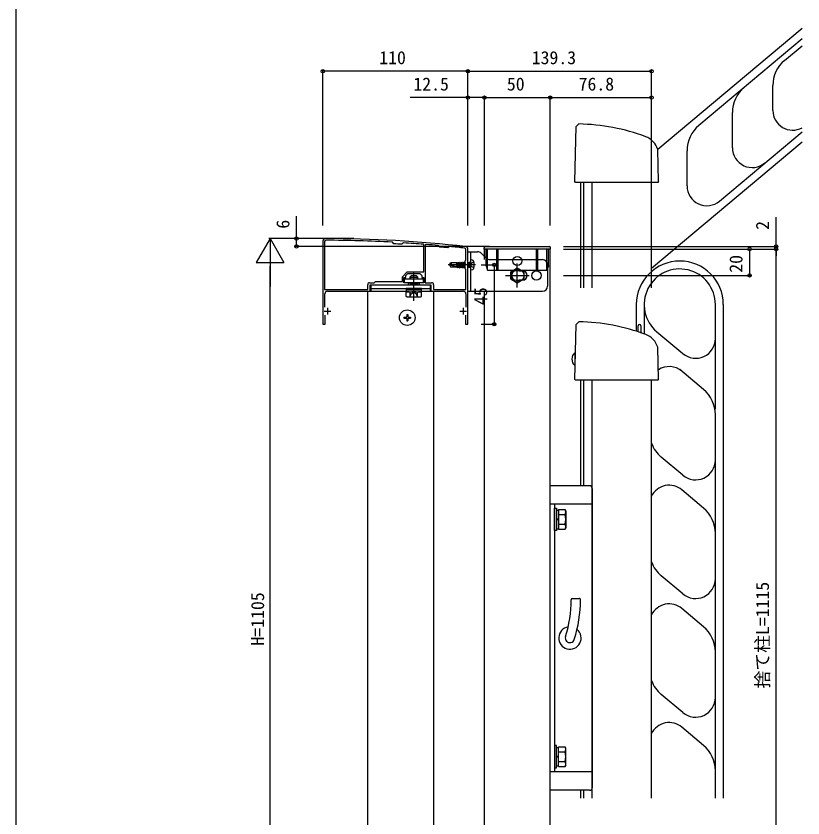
# Model space of a CAD drawing. Units: millimetres, scale not verified. Extents: x -990 to 990, y -1600 to 1602.
# Drawn here: x -990 to -393, y -1049 to -441 of the extents above; entities that cross this region are included whole.
import ezdxf
from ezdxf.enums import TextEntityAlignment as Align

# ---------------------------------------------------------------- set-up
doc = ezdxf.new("R2010")
doc.units = ezdxf.units.MM
doc.header["$LTSCALE"] = 8
for name, color, linetype in [('0-2_YKK_11', 7, 'Continuous'), ('0-3_YKK_12', 2, 'Continuous'), ('0-4_YKK_13', 4, 'Continuous'), ('0-5_YKK_D', 6, 'Continuous'), ('0-6_YKK_ZWAK', 7, 'Continuous')]:
    doc.layers.add(name, color=color, linetype=linetype)
doc.styles.add('ＭＳ ゴシック', font='')
doc.styles.get('ＭＳ ゴシック').set_extended_font_data('MS Gothic')

msp = doc.modelspace()

# ---------------------------------------------------------------- linework, layer by layer
at = {"layer": '0-2_YKK_11'}
for p, q in [((-755.988, -611.988), (-755.988, -648.387)), ((-679.264, -614.139), (-679.588, -614.438)), ((-679.588, -614.438), (-679.588, -643.187)), ((-755.788, -661.628), (-755.788, -651.687)), ((-648.788, -651.687), (-648.788, -661.628)), ((-753.788, -662.187), (-753.788, -667.187)), ((-650.788, -662.187), (-650.788, -667.187)), ((-756.288, -664.687), (-751.288, -664.687)), ((-653.288, -664.687), (-648.288, -664.687))]:
    msp.add_line(p, q, dxfattribs=at)
for points in [[(-757.288, -611.687), (-757.288, -674.687), (-755.588, -674.687), (-755.588, -667.85)], [(-755.988, -611.988), (-755.988, -648.387), (-723.288, -648.387), (-723.288, -644.687)], [(-721.788, -643.187), (-718.288, -643.187), (-717.288, -642.187), (-696.988, -642.187), (-696.988, -638.69), (-693.285, -634.987), (-688.288, -634.987), (-680.588, -634.987), (-680.588, -614.312), (-680.864, -614.012)], [(-703.303, -613.716), (-703.511, -613.616), (-704.469, -612.539), (-704.677, -612.439)], [(-696.051, -612.943), (-696.269, -613.018), (-697.345, -613.976), (-697.562, -614.052)], [(-679.588, -614.438), (-679.588, -643.187), (-674.788, -643.187)], [(-673.288, -644.687), (-673.288, -648.387), (-648.788, -648.387), (-648.788, -633.187), (-649.288, -632.687), (-649.288, -626.687), (-648.788, -626.187), (-648.788, -617.934)], [(-661.115, -615.752), (-661.336, -615.82), (-662.531, -616.812), (-668.506, -616.258), (-669.506, -615.053), (-669.71, -614.946)], [(-648.988, -667.85), (-648.988, -674.687), (-647.288, -674.687), (-647.288, -617.687)], [(-753.788, -649.687), (-721.288, -649.687), (-721.288, -644.687), (-692.288, -644.687), (-692.288, -643.187), (-695.788, -643.187), (-695.788, -639.187), (-694.288, -639.187), (-694.288, -637.687), (-692.788, -636.187), (-688.746, -636.187), (-688.563, -636.067), (-688.013, -636.067), (-687.829, -636.187), (-683.788, -636.187), (-682.288, -637.687), (-682.288, -639.187), (-680.788, -639.187), (-680.788, -643.187), (-684.288, -643.187), (-684.288, -644.687), (-675.288, -644.687), (-675.288, -649.687), (-650.788, -649.687)]]:
    msp.add_lwpolyline(points, dxfattribs=at)
for centre, radius, start, end in [((-755.288, -611.687), 2, 89.80939, 179.99999), ((-754.988, -611.988), 1, 89.79207, 179.99998), ((-758.608, -1609.679), 999.997, 83.71122, 89.80938), ((-758.608, -1609.672), 998.69, 86.90445, 89.7921), ((-758.607, -1609.664), 997.482, 86.49138, 86.82169), ((-758.607, -1609.668), 998.686, 85.53529, 86.4087), ((-758.605, -1609.641), 998.659, 84.8931, 85.4432), ((-758.608, -1609.683), 998.701, 83.73822, 84.39786), ((-649.788, -617.934), 1, 360, 83.73824), ((-649.288, -617.687), 2, 359.99999, 83.71124), ((-721.788, -644.687), 1.5, 90.00001, 179.99999), ((-674.788, -644.687), 1.5, 0.00001, 89.99999), ((-753.788, -651.687), 2, 90.00001, 179.99999), ((-650.788, -651.687), 2, 0.00001, 89.99999)]:
    msp.add_arc(centre, radius, start, end, dxfattribs=at)
at = {"layer": '0-3_YKK_12'}
for p, q in [((-634.787, -625.684), (-634.787, -617.687)), ((-584.787, -1194.687), (-584.787, -617.687)), ((-723.288, -649.687), (-694.038, -649.687)), ((-634.787, -1141.687), (-634.787, -649.687))]:
    msp.add_line(p, q, dxfattribs=at)
msp.add_lwpolyline([(-682.538, -649.687), (-673.288, -649.687), (-673.288, -1181.687), (-723.288, -1181.687), (-723.288, -649.687)], dxfattribs=at)
at = {"layer": '0-4_YKK_13'}
for p, q in [((-393.829, -450.367), (-503.259, -542.19)), ((-393.829, -458.2), (-472.157, -523.925)), ((-407.043, -474.509), (-393.829, -463.421)), ((-415.973, -512.495), (-415.973, -493.66)), ((-446.615, -540.817), (-446.615, -514.15)), ((-565.195, -524.747), (-563.143, -522.787)), ((-566.287, -566.475), (-565.195, -524.747)), ((-456.481, -581.263), (-393.829, -528.692)), ((-393.829, -536.524), (-507.992, -632.319)), ((-502.623, -566.475), (-503.261, -542.111)), ((-481.087, -569.742), (-481.087, -543.076)), ((-565.605, -567.157), (-566.287, -566.475)), ((-503.305, -567.157), (-565.605, -567.157)), ((-561.587, -647.157), (-561.587, -567.157)), ((-559.387, -647.157), (-559.387, -567.157)), ((-552.987, -647.157), (-552.987, -567.157)), ((-507.987, -647.157), (-507.987, -567.157)), ((-502.623, -566.475), (-503.305, -567.157)), ((-647.287, -649.687), (-647.287, -619.687)), ((-647.287, -619.687), (-639.944, -619.687)), ((-645.287, -619.687), (-645.287, -649.687)), ((-634.987, -617.687), (-634.987, -616.687)), ((-584.587, -617.687), (-634.987, -617.687)), ((-633.987, -615.687), (-585.587, -615.687)), ((-633.487, -630.39), (-633.487, -617.687)), ((-632.287, -633.687), (-632.287, -617.687)), ((-625.287, -633.687), (-625.287, -617.687)), ((-624.287, -633.687), (-624.287, -617.687)), ((-595.287, -633.687), (-595.287, -617.687)), ((-594.287, -633.687), (-594.287, -617.687)), ((-586.087, -630.39), (-586.087, -617.687)), ((-584.587, -617.687), (-584.587, -616.687)), ((-643.808, -626.084), (-645.287, -625.687)), ((-645.287, -625.687), (-645.287, -633.687)), ((-633.459, -624.516), (-637.116, -620.859)), ((-630.631, -625.687), (-590.787, -625.687)), ((-641.487, -629.687), (-662.287, -629.687)), ((-661.287, -629.687), (-660.225, -627.987)), ((-661.287, -629.687), (-660.225, -631.387)), ((-661.061, -629.591), (-655.787, -631.004)), ((-655.788, -627.987), (-660.225, -627.987)), ((-655.787, -631.387), (-660.225, -631.387)), ((-655.787, -631.387), (-655.788, -627.987)), ((-655.588, -628.212), (-655.788, -627.987)), ((-655.158, -631.787), (-655.788, -628.442)), ((-655.258, -631.787), (-655.787, -628.973)), ((-655.787, -630.533), (-655.619, -631.162)), ((-655.787, -631.162), (-655.619, -631.162)), ((-655.619, -631.162), (-655.258, -631.787)), ((-655.588, -628.212), (-655.009, -628.212)), ((-654.797, -631.162), (-655.588, -628.212)), ((-655.258, -631.787), (-655.158, -631.787)), ((-654.797, -631.162), (-655.158, -631.787)), ((-655.009, -628.212), (-654.219, -631.162)), ((-654.797, -631.162), (-654.219, -631.162)), ((-653.858, -631.787), (-654.648, -627.587)), ((-653.758, -631.787), (-654.548, -627.587)), ((-654.188, -628.212), (-654.548, -627.587)), ((-654.219, -631.162), (-653.858, -631.787)), ((-653.397, -631.162), (-654.188, -628.212)), ((-654.188, -628.212), (-653.609, -628.212)), ((-653.858, -631.787), (-653.758, -631.787)), ((-653.397, -631.162), (-653.758, -631.787)), ((-653.609, -628.212), (-652.819, -631.162)), ((-653.397, -631.162), (-651.419, -631.162)), ((-652.458, -631.787), (-653.248, -627.587)), ((-652.358, -631.787), (-653.148, -627.587)), ((-652.788, -628.212), (-653.148, -627.587)), ((-652.819, -631.162), (-652.458, -631.787)), ((-651.997, -631.162), (-652.788, -628.212)), ((-652.788, -628.212), (-652.209, -628.212)), ((-652.458, -631.787), (-652.358, -631.787)), ((-651.997, -631.162), (-652.358, -631.787)), ((-652.209, -628.212), (-651.848, -627.587)), ((-652.209, -628.212), (-651.419, -631.162)), ((-651.058, -631.787), (-651.848, -627.587)), ((-651.848, -627.587), (-651.748, -627.587)), ((-650.958, -631.787), (-651.748, -627.587)), ((-651.388, -628.212), (-651.748, -627.587)), ((-650.597, -631.162), (-651.388, -628.212)), ((-651.388, -628.212), (-650.809, -628.212)), ((-650.597, -631.162), (-650.958, -631.787)), ((-650.809, -628.212), (-650.448, -627.587)), ((-650.809, -628.212), (-650.019, -631.162)), ((-650.597, -631.162), (-650.019, -631.162)), ((-649.658, -631.787), (-650.448, -627.587)), ((-650.448, -627.587), (-650.348, -627.587)), ((-649.558, -631.787), (-650.348, -627.587)), ((-649.988, -628.212), (-650.348, -627.587)), ((-650.019, -631.162), (-649.658, -631.787)), ((-649.288, -630.824), (-649.988, -628.212)), ((-649.988, -628.212), (-649.409, -628.212)), ((-649.658, -631.787), (-649.558, -631.787)), ((-649.288, -631.319), (-649.558, -631.787)), ((-649.409, -628.212), (-649.288, -628.002)), ((-649.409, -628.212), (-649.288, -628.666)), ((-646.758, -631.787), (-647.288, -628.972)), ((-646.858, -631.787), (-647.288, -629.504)), ((-647.288, -630.905), (-647.219, -631.162)), ((-647.288, -631.162), (-647.219, -631.162)), ((-647.188, -628.212), (-646.609, -628.212)), ((-646.397, -631.162), (-646.758, -631.787)), ((-646.609, -628.212), (-646.248, -627.587)), ((-646.609, -628.212), (-645.819, -631.162)), ((-646.397, -631.162), (-645.787, -631.162)), ((-646.248, -627.587), (-646.148, -627.587)), ((-645.787, -630.036), (-646.248, -627.587)), ((-645.788, -628.212), (-646.148, -627.587)), ((-645.787, -629.505), (-646.148, -627.587)), ((-645.687, -627.987), (-645.788, -627.987)), ((-645.787, -631.387), (-645.788, -627.987)), ((-645.687, -631.387), (-645.787, -631.387)), ((-644.652, -628.429), (-645.321, -629.687)), ((-642.721, -627.487), (-644.652, -628.429)), ((-633.487, -630.39), (-632.287, -633.687)), ((-609.788, -646.687), (-609.788, -628.687)), ((-586.087, -630.39), (-587.287, -633.687)), ((-586.787, -629.687), (-586.787, -645.687)), ((-691.288, -638.988), (-690.288, -637.988)), ((-690.748, -638.448), (-690.748, -640.287)), ((-686.288, -637.988), (-690.288, -637.988)), ((-688.288, -656.809), (-688.288, -635.398)), ((-685.288, -638.988), (-686.288, -637.988)), ((-685.828, -638.448), (-685.828, -640.287)), ((-643.808, -633.291), (-645.287, -633.687)), ((-618.788, -637.687), (-600.788, -637.687)), ((-608.288, -634.187), (-610.787, -634.187)), ((-608.288, -634.187), (-605.788, -634.187)), ((-720.788, -644.687), (-720.788, -649.687)), ((-720.788, -644.687), (-675.788, -644.687)), ((-691.288, -638.988), (-685.288, -638.988)), ((-691.288, -638.988), (-691.288, -640.287)), ((-691.288, -643.187), (-691.288, -643.888)), ((-691.288, -643.888), (-685.288, -643.888)), ((-691.288, -643.888), (-690.826, -644.687)), ((-690.748, -643.187), (-690.748, -644.687)), ((-685.828, -643.187), (-685.828, -644.687)), ((-685.288, -643.888), (-685.749, -644.687)), ((-685.288, -640.287), (-685.288, -638.988)), ((-685.288, -643.888), (-685.288, -643.187)), ((-675.788, -644.687), (-675.788, -649.687)), ((-610.787, -641.187), (-608.288, -641.187)), ((-605.788, -641.187), (-608.288, -641.187)), ((-720.788, -647.687), (-675.788, -647.687)), ((-720.788, -649.687), (-694.038, -649.687)), ((-693.288, -649.988), (-694.061, -650.434)), ((-694.061, -653.541), (-694.061, -650.434)), ((-682.538, -647.687), (-694.038, -647.687)), ((-694.038, -648.487), (-694.038, -649.988)), ((-694.038, -648.487), (-682.538, -648.487)), ((-694.038, -649.988), (-682.538, -649.988)), ((-693.288, -649.988), (-683.288, -649.988)), ((-691.174, -653.541), (-691.174, -650.434)), ((-685.401, -653.541), (-685.401, -650.434)), ((-683.288, -649.988), (-682.514, -650.434)), ((-682.538, -649.988), (-682.538, -648.487)), ((-682.538, -649.687), (-675.788, -649.687)), ((-682.514, -653.541), (-682.514, -650.434)), ((-647.287, -649.687), (-590.787, -649.687)), ((-693.288, -653.988), (-694.061, -653.541)), ((-693.288, -653.988), (-683.288, -653.988)), ((-683.288, -653.988), (-682.514, -653.541)), ((-519.551, -659.757), (-519.551, -679.954)), ((-513.551, -659.757), (-513.551, -681.988)), ((-453.551, -659.757), (-453.551, -1034.187)), ((-693.638, -667.187), (-692.938, -667.187)), ((-693.638, -667.187), (-693.638, -668.837)), ((-692.938, -667.187), (-692.938, -668.837)), ((-695.788, -669.337), (-695.788, -670.037)), ((-695.788, -669.337), (-694.138, -669.337)), ((-695.788, -670.037), (-694.138, -670.037)), ((-693.638, -670.537), (-693.638, -672.187)), ((-693.638, -672.187), (-692.938, -672.187)), ((-692.938, -670.537), (-692.938, -672.187)), ((-692.438, -669.337), (-690.788, -669.337)), ((-692.438, -670.037), (-690.788, -670.037)), ((-690.788, -669.337), (-690.788, -670.037)), ((-566.287, -716.475), (-565.195, -674.747)), ((-565.195, -674.747), (-563.143, -672.787)), ((-518.051, -680.437), (-518.051, -675.757)), ((-516.051, -675.757), (-516.051, -681.107)), ((-503.906, -680.44), (-484.193, -696.982)), ((-502.623, -716.475), (-503.261, -692.111)), ((-566.072, -696.306), (-566.072, -706.008)), ((-565.831, -699.057), (-566.072, -699.057)), ((-565.941, -703.257), (-566.072, -703.257)), ((-468.481, -724.079), (-486.551, -708.917)), ((-565.605, -717.157), (-566.287, -716.475)), ((-503.305, -717.157), (-565.605, -717.157)), ((-561.587, -797.157), (-561.587, -717.157)), ((-559.387, -797.157), (-559.387, -717.157)), ((-552.987, -1034.187), (-552.987, -717.157)), ((-507.987, -1034.187), (-507.987, -717.157)), ((-502.623, -716.475), (-503.305, -717.157)), ((-459.551, -777.729), (-459.551, -743.183)), ((-484.193, -789.22), (-500.62, -775.435)), ((-459.551, -833.183), (-459.551, -777.729)), ((-554.987, -797.187), (-584.787, -797.187)), ((-552.987, -799.187), (-552.987, -1026.187)), ((-468.481, -814.079), (-484.909, -800.294)), ((-552.987, -811.187), (-584.887, -811.187)), ((-581.687, -811.187), (-581.687, -1014.187)), ((-580.087, -815.637), (-578.487, -815.637)), ((-578.487, -815.182), (-573.568, -815.182)), ((-578.487, -815.182), (-578.487, -830.193)), ((-578.487, -818.687), (-578.487, -826.687)), ((-578.487, -818.935), (-573.568, -818.935)), ((-572.987, -816.187), (-573.568, -815.182)), ((-572.987, -816.187), (-572.987, -829.187)), ((-578.487, -822.437), (-580.087, -822.437)), ((-578.487, -822.937), (-580.087, -822.937)), ((-578.487, -826.44), (-573.568, -826.44)), ((-580.087, -829.737), (-578.487, -829.737)), ((-578.487, -830.193), (-573.568, -830.193)), ((-572.987, -829.187), (-573.568, -830.193)), ((-459.551, -867.729), (-459.551, -833.183)), ((-484.193, -879.22), (-500.62, -865.435)), ((-459.551, -923.183), (-459.551, -867.729)), ((-567.884, -882.687), (-562.884, -882.687)), ((-468.481, -904.079), (-484.909, -890.294)), ((-459.551, -957.729), (-459.551, -923.183)), ((-484.193, -969.22), (-500.62, -955.435)), ((-459.551, -1013.183), (-459.551, -957.729)), ((-468.481, -994.079), (-484.909, -980.294)), ((-580.087, -995.637), (-578.487, -995.637)), ((-578.487, -995.182), (-573.568, -995.182)), ((-578.487, -1010.193), (-578.487, -995.182)), ((-572.987, -996.187), (-573.568, -995.182)), ((-572.987, -1009.187), (-572.987, -996.187)), ((-578.487, -1002.437), (-580.087, -1002.437)), ((-578.487, -1002.937), (-580.087, -1002.937)), ((-578.487, -1006.687), (-578.487, -998.687)), ((-578.487, -998.935), (-573.568, -998.935)), ((-578.487, -1006.44), (-573.568, -1006.44)), ((-572.987, -1009.187), (-573.568, -1010.193)), ((-552.987, -1014.187), (-584.887, -1014.187)), ((-580.087, -1009.737), (-578.487, -1009.737)), ((-578.487, -1010.193), (-573.568, -1010.193)), ((-459.551, -1034.187), (-459.551, -1013.183)), ((-554.987, -1028.187), (-584.787, -1028.187)), ((-561.587, -1034.187), (-561.587, -1028.157)), ((-559.387, -1034.187), (-559.387, -1028.157))]:
    msp.add_line(p, q, dxfattribs=at)
for points in [[(-632.287, -633.687), (-587.287, -633.687), (-587.287, -617.687)], [(-655.009, -628.212), (-654.648, -627.587), (-654.548, -627.587)], [(-653.609, -628.212), (-653.248, -627.587), (-653.148, -627.587)], [(-651.419, -631.162), (-651.058, -631.787), (-650.958, -631.787)], [(-646.397, -631.162), (-647.188, -628.212), (-647.288, -628.039)], [(-647.219, -631.162), (-646.858, -631.787), (-646.758, -631.787)], [(-642.721, -631.887), (-644.652, -630.946), (-645.321, -629.687)], [(-694.038, -647.687), (-694.038, -648.487), (-682.538, -648.487), (-682.538, -647.687)], [(-691.338, -653.99), (-690.188, -651.633), (-688.288, -650.622)], [(-685.238, -653.99), (-686.388, -651.633), (-688.288, -650.622)], [(-459.551, -739.118), (-459.551, -685.495), (-459.551, -659.753)]]:
    msp.add_lwpolyline(points, dxfattribs=at)
for points in [[(-609.788, -643.461), (-614.788, -640.574), (-614.788, -634.801), (-609.788, -631.914), (-604.788, -634.801), (-604.788, -640.574)], [(-695.288, -640.287), (-681.288, -640.287), (-681.288, -643.187), (-695.288, -643.187)], [(-581.687, -831.187), (-581.687, -814.187), (-580.087, -814.187), (-580.087, -831.187)], [(-581.687, -994.187), (-581.687, -1011.187), (-580.087, -1011.187), (-580.087, -994.187)]]:
    msp.add_lwpolyline(points, close=True, dxfattribs=at)
for centre, radius in [((-609.787, -626.687), 3.5), ((-609.788, -637.687), 5), ((-595.287, -637.687), 3.5), ((-693.288, -669.687), 5.9)]:
    msp.add_circle(centre, radius, dxfattribs=at)
for centre, radius, start, end in [((-390.973, -493.66), 25, 130, 180), ((-421.615, -514.15), 25, 130, 180), ((-400.973, -512.495), 15, 180, 298.44284), ((-566.21, -677.257), 154.5, 69.60904, 88.86229), ((-456.087, -543.076), 25, 130, 180), ((-517.605, -546.498), 15, 17.00535, 69.60904), ((-431.615, -540.817), 15, 180.00001, 310), ((-466.087, -569.742), 15, 180.00001, 310), ((-639.944, -623.687), 4, 45.00008, 90), ((-633.987, -616.687), 1, 90, 180), ((-585.587, -616.687), 1, 0, 90), ((-644.17, -627.436), 1.4, 14.32332, 75), ((-630.631, -621.687), 4, 225.00008, 270), ((-590.787, -629.687), 4, 0, 90), ((-661.112, -629.784), 0.2, 75, 148), ((-662.195, -629.527), 2.5, 350.31336, 38.01351), ((-645.687, -627.587), 0.4, 270, 0), ((-645.687, -631.787), 0.4, 0, 90), ((-644.17, -631.939), 1.4, 285, 345.67668), ((-652.987, -629.687), 10.5, 345.67668, 14.32332), ((-486.551, -659.757), 33, 0, 180), ((-610.787, -637.687), 3.5, 90, 270), ((-605.788, -637.687), 3.5, 270, 90), ((-486.551, -659.757), 27, 0, 229.99999), ((-486.551, -659.757), 27, 0, 229.99999), ((-692.618, -652.544), 2.556, 55.61708, 124.38292), ((-688.288, -659.542), 9.554, 72.41276, 107.58724), ((-683.958, -652.544), 2.556, 55.61708, 124.38292), ((-590.787, -645.687), 4, 270, 0), ((-692.618, -651.432), 2.556, 235.61708, 304.38292), ((-688.288, -644.434), 9.554, 252.41276, 287.58724), ((-683.958, -651.432), 2.556, 235.61708, 304.38292), ((-694.138, -668.837), 0.5, 270, 0), ((-692.438, -668.837), 0.5, 180, 270), ((-694.138, -670.537), 0.5, 0, 90), ((-692.438, -670.537), 0.5, 90, 180), ((-566.21, -827.257), 154.5, 69.60904, 88.86229), ((-517.051, -675.757), 1, 0, 180), ((-517.605, -696.498), 15, 17.00535, 69.60904), ((-474.551, -685.491), 15, 230.00011, 0), ((-562.373, -701.157), 6.1, 127.32274, 232.67726), ((-494.551, -721.785), 15, 50.00011, 123.17318), ((-484.551, -743.23), 25, 0, 50.00011), ((-484.551, -756.284), 25, 200.36936, 230.00037), ((-474.551, -777.729), 15, 230.00011, 0), ((-494.551, -811.785), 15, 50.00011, 153.60881), ((-554.987, -799.187), 2, 0, 90), ((-484.551, -833.23), 25, 0, 50.00011), ((-576.31, -817.058), 3.323, 325.61575, 34.38425), ((-585.407, -822.687), 12.419, 342.41205, 17.58795), ((-576.31, -828.317), 3.323, 325.61575, 34.38425), ((-484.551, -846.284), 25, 200.36936, 230.00037), ((-474.551, -867.729), 15, 230.00011, 0), ((-661.884, -883.551), 93, 342.42628, 359.9168), ((-567.884, -883.687), 1, 90, 179.9168), ((-661.884, -883.551), 100, 342.42628, 359.921), ((-562.884, -883.687), 1, 359.921, 90), ((-494.551, -901.785), 15, 50.00011, 153.60881), ((-569.887, -912.687), 8.5, 99.06344, 50.39019), ((-484.551, -923.23), 25, 0, 50.00011), ((-569.887, -912.687), 3.5, 162.42628, 342.42628), ((-484.551, -936.284), 25, 200.36936, 230.00037), ((-474.551, -957.729), 15, 230.00011, 0), ((-494.551, -991.785), 15, 50.00011, 153.60881), ((-576.31, -997.058), 3.323, 325.61575, 34.38425), ((-484.551, -1013.23), 25, 0, 50.00011), ((-585.407, -1002.687), 12.419, 342.41205, 17.58795), ((-576.31, -1008.317), 3.323, 325.61575, 34.38425), ((-554.987, -1026.187), 2, 270, 0)]:
    msp.add_arc(centre, radius, start, end, dxfattribs=at)
for centre, major_axis, start_param, end_param in [((-624.787, -631.77), (0, 1.38), 4.712389, 7.8539816), ((-594.787, -631.77), (0, -1.38), 1.5707963, 4.712389)]:
    msp.add_ellipse(centre, major_axis=major_axis, ratio=0.362319, start_param=start_param, end_param=end_param, dxfattribs=at)
at = {"layer": '0-5_YKK_D'}
for p, q in [((-757.288, -599.687), (-757.288, -481.787)), ((-647.288, -482.787), (-757.288, -482.787)), ((-647.288, -599.687), (-647.288, -481.787)), ((-647.288, -599.687), (-647.288, -481.787)), ((-647.288, -482.787), (-507.987, -482.787)), ((-507.987, -599.687), (-507.987, -481.787)), ((-647.288, -599.687), (-647.288, -501.787)), ((-634.787, -599.687), (-634.787, -501.787)), ((-634.787, -599.687), (-634.787, -501.787)), ((-634.787, -502.787), (-584.787, -502.787)), ((-584.787, -599.687), (-584.787, -501.787)), ((-584.787, -599.687), (-584.787, -501.787)), ((-584.787, -502.787), (-507.987, -502.787)), ((-507.987, -599.687), (-507.987, -501.787)), ((-413.551, -615.687), (-413.551, -593.487)), ((-797.288, -609.687), (-807.788, -627.874)), ((-733.788, -609.687), (-798.288, -609.687)), ((-797.288, -609.687), (-786.788, -627.874)), ((-797.288, -609.687), (-797.288, -646.06)), ((-756.288, -609.687), (-778.288, -609.687)), ((-630.987, -615.687), (-778.288, -615.687)), ((-574.887, -617.687), (-432.651, -617.687)), ((-574.787, -615.687), (-412.551, -615.687)), ((-574.787, -617.687), (-412.551, -617.687)), ((-574.787, -617.687), (-412.551, -617.687)), ((-433.651, -617.687), (-433.651, -637.687)), ((-413.551, -617.687), (-413.551, -615.687)), ((-413.551, -617.687), (-413.551, -622.787)), ((-413.551, -1194.687), (-413.551, -617.687)), ((-807.788, -627.874), (-786.788, -627.874)), ((-797.288, -1155.687), (-797.288, -630.687)), ((-637.288, -629.687), (-626.288, -629.687)), ((-627.288, -629.687), (-627.288, -674.687)), ((-574.887, -637.687), (-432.651, -637.687)), ((-637.288, -674.687), (-626.288, -674.687))]:
    msp.add_line(p, q, dxfattribs=at)
for points in [[(-634.787, -502.787), (-647.288, -502.787), (-691.028, -502.787)], [(-777.288, -615.687), (-777.288, -609.687), (-777.288, -592.587)]]:
    msp.add_lwpolyline(points, dxfattribs=at)
for centre in [(-757.288, -482.787), (-647.288, -482.787), (-647.288, -482.787), (-507.987, -482.787), (-647.288, -502.787), (-634.787, -502.787), (-634.787, -502.787), (-584.787, -502.787), (-584.787, -502.787), (-507.987, -502.787), (-777.288, -609.687), (-777.288, -615.687), (-433.651, -617.687), (-413.551, -615.687), (-413.551, -617.687), (-413.551, -617.687), (-627.288, -629.687), (-433.651, -637.687), (-627.288, -674.687)]:
    msp.add_circle(centre, 1.275, dxfattribs=at)
at = {"layer": '0-6_YKK_ZWAK'}
msp.add_lwpolyline([(990, -1600), (-990, -1600), (-990, 1520)], dxfattribs=at)

# ---------------------------------------------------------------- texts
at = {"layer": '0-5_YKK_D', "style": 'ＭＳ ゴシック'}
for s, p in [('110', (-714.528, -480.387)), ('139.3', (-598.878, -480.387)), ('12.5', (-688.628, -500.387)), ('50', (-617.707, -500.387)), ('76.8', (-563.307, -500.387))]:
    msp.add_text(s, height=9.897, dxfattribs=at).set_placement(p, align=Align.BOTTOM_LEFT)
for s, p in [('6', (-779.688, -602.187)), ('2', (-415.951, -603.087)), ('20', (-436.051, -635.607)), ('45', (-629.688, -660.107)), ('捨て柱L=1115', (-415.951, -950.93)), ('H=1105', (-798.888, -918.387))]:
    msp.add_text(s, height=9.897, rotation=90, dxfattribs=at).set_placement(p, align=Align.BOTTOM_LEFT)

doc.saveas('drawing.dxf')
